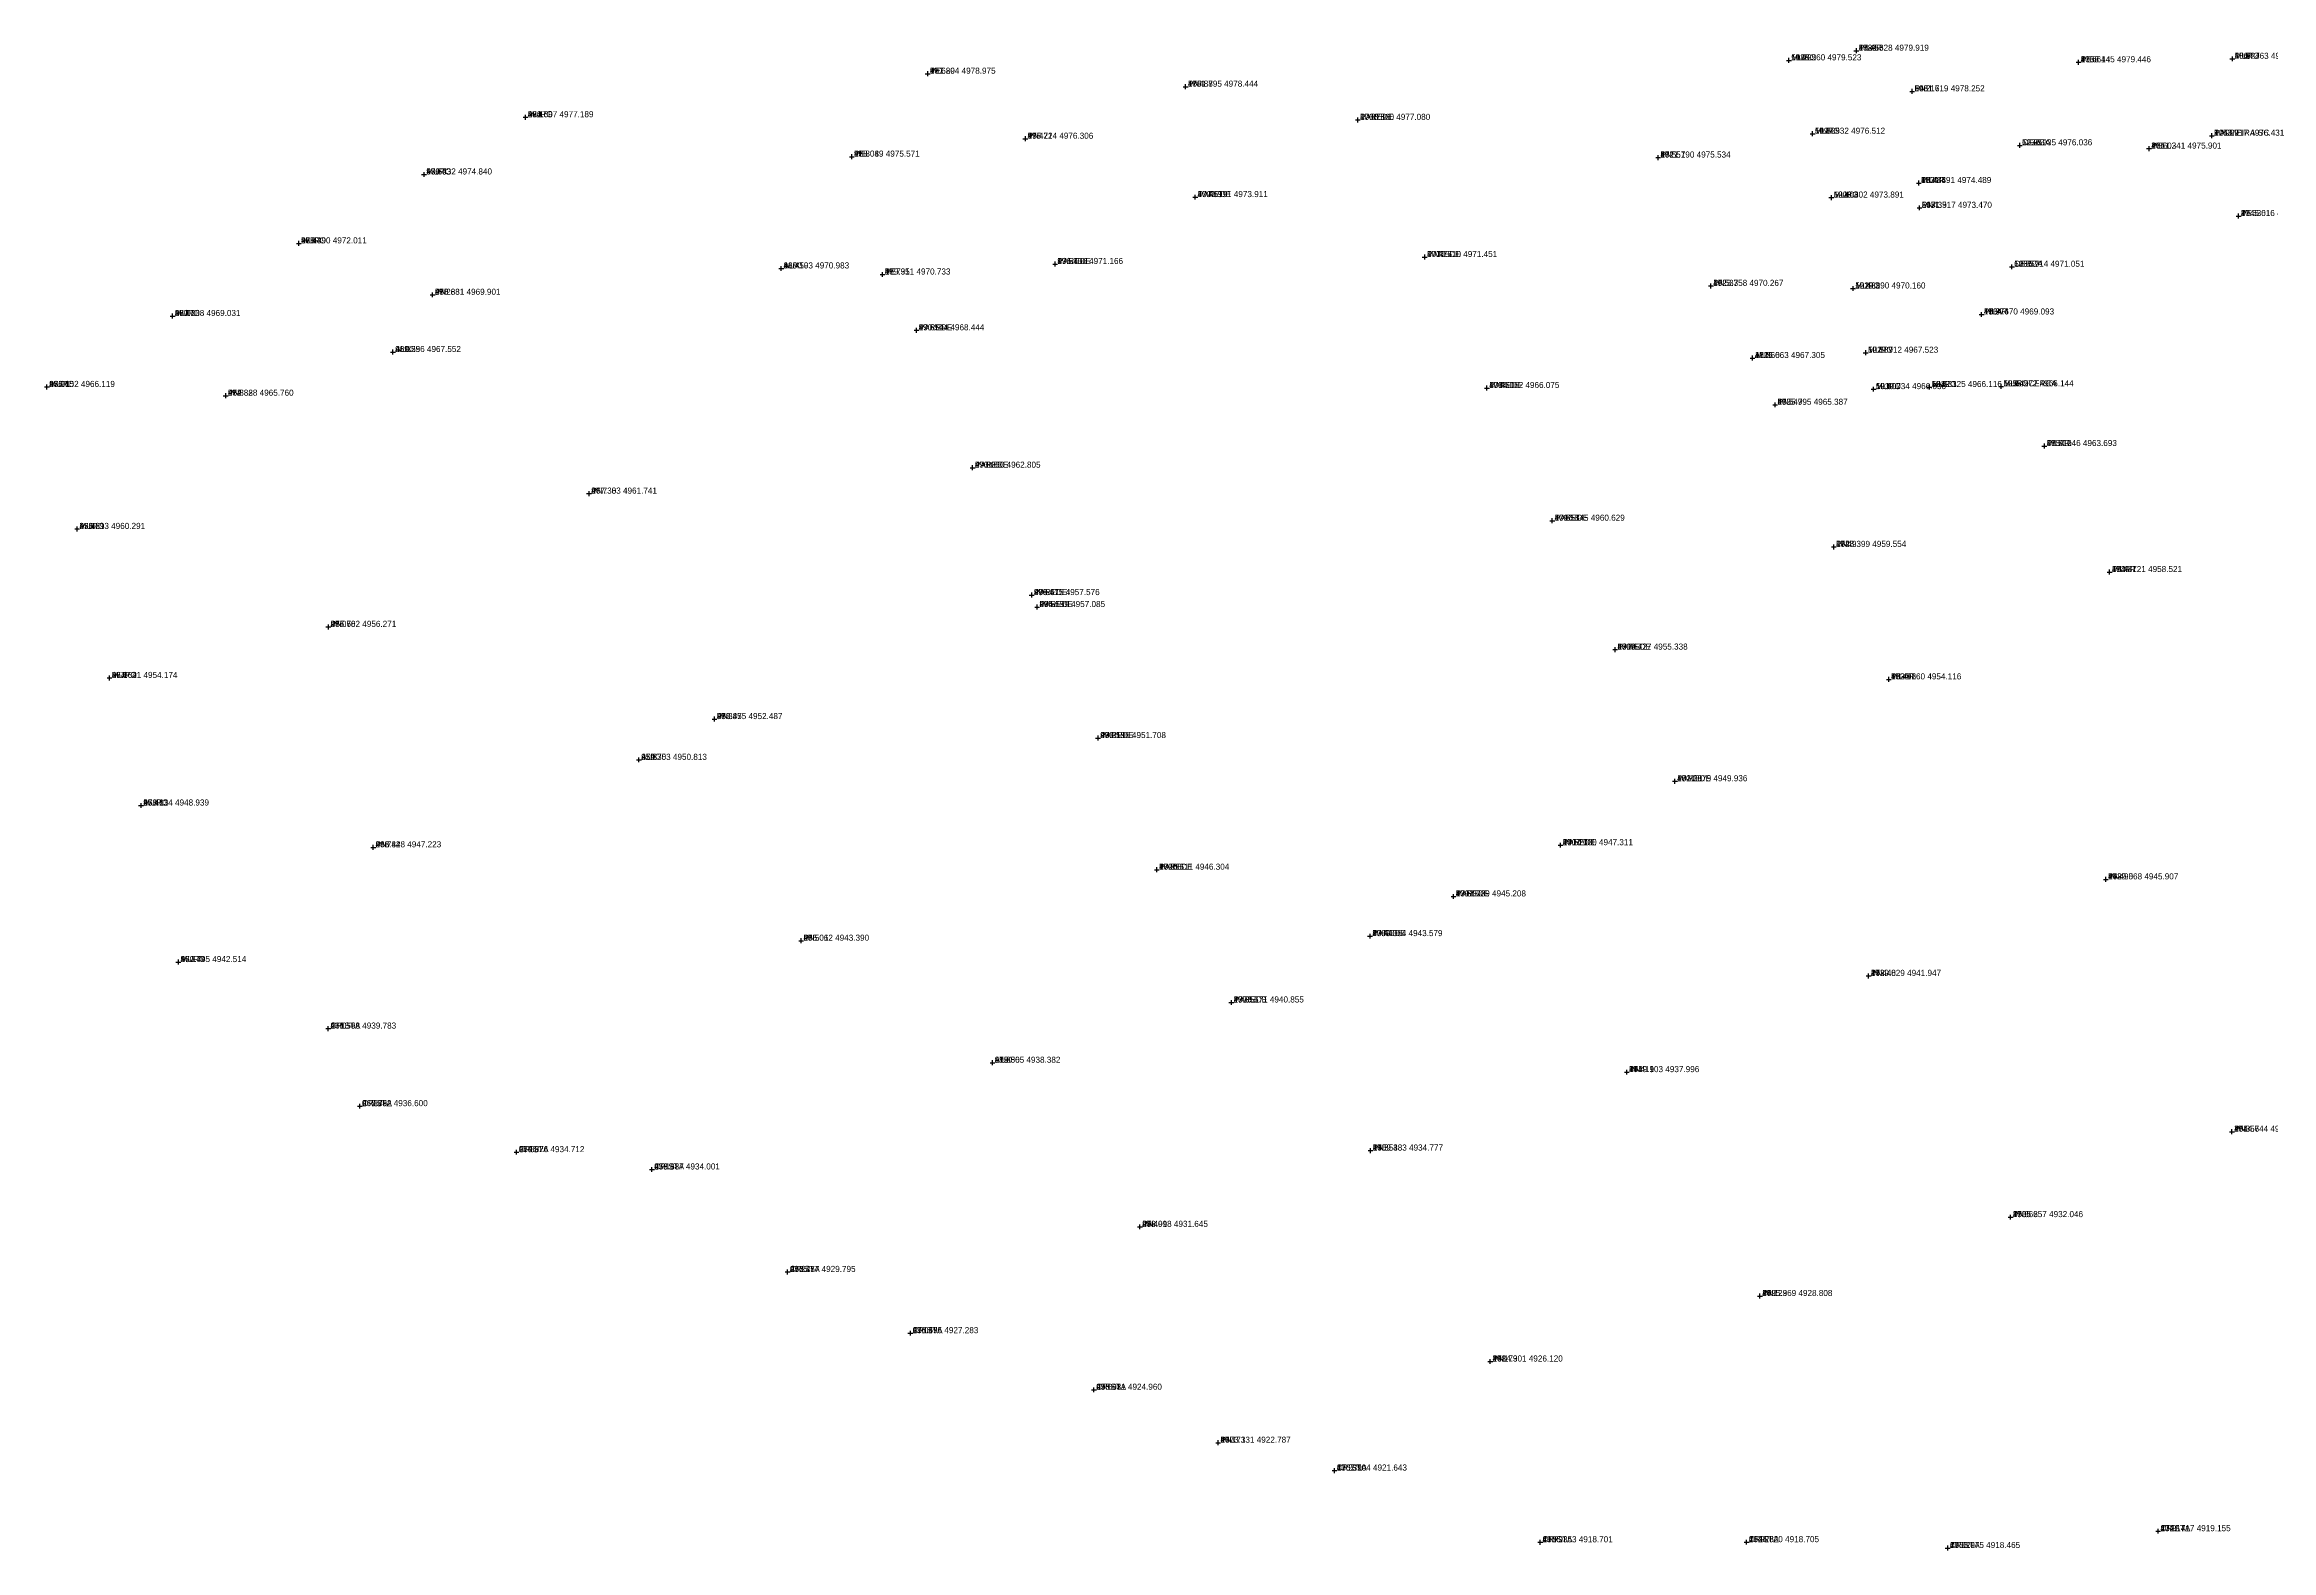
# Model space of a CAD drawing. Extents: x 955 to 1096, y 4914 to 5043.
# Drawn here: x 955 to 1046.4, y 4918.4 to 4980.2 of the extents above; entities that cross this region are included whole.
import ezdxf

# ---------------------------------------------------------------- set-up
doc = ezdxf.new("R2010")
doc.units = 0
doc.linetypes.add('1', pattern=[0])
doc.layers.get('0').update_dxf_attribs({"linetype": '1'})
doc.styles.add('STD', font='txt')

# ---------------------------------------------------------------- blocks, each defined once
blk = doc.blocks.new('CROSS')
at = {"color": 0}
for p, q in [((-50, 0), (50, 0)), ((0, -50), (0, 50))]:
    blk.add_line(p, q, dxfattribs=at)

msp = doc.modelspace()

# ---------------------------------------------------------------- block references
at = {"layer": 'POINT', "color": 2, "xscale": 0.002, "yscale": 0.002, "zscale": 0.002}
for p in [(1026.56, 4979.5234, 50.2223), (1029.3276, 4979.9194, 47.4555), (1038.4447, 4979.446, 47.6611), (1044.7634, 4979.5867, 48.3242), (991.2043, 4978.9754, 47.6895), (1001.7946, 4978.4436, 47.4876), (1031.6193, 4978.2516, 50.2169), (974.6973, 4977.1887, 49.1503), (1008.8604, 4977.0798, 47.3749), (1027.5319, 4976.5119, 50.3294), (988.0893, 4975.5712, 47.8039), (995.2139, 4976.3059, 47.4716), (1036.0352, 4976.0362, 50.2594), (1041.3409, 4975.9013, 47.6021), (1043.917, 4976.4312, 50.9275), (970.5322, 4974.8397, 48.6432), (1021.1901, 4975.5335, 47.557), (1002.1909, 4973.9112, 47.4692), (1028.3019, 4973.8908, 50.4039), (1031.8906, 4974.4892, 47.4837), (1031.9167, 4973.4695, 50.4347), (1045.0159, 4973.1326, 47.536), (965.3904, 4972.0106, 48.4486), (996.4363, 4971.1657, 47.5698), (1011.6097, 4971.4506, 47.4774), (1035.714, 4971.0507, 50.3589), (985.1932, 4970.9829, 48.4495), (989.3509, 4970.7333, 47.791), (1023.3583, 4970.2667, 47.5372), (1029.19, 4970.1599, 50.4877), (970.8813, 4969.9011, 48.2632), (960.2078, 4969.0312, 48.0135), (990.7436, 4968.4435, 47.6501), (1034.4697, 4969.0932, 47.3764), (969.2557, 4967.5518, 48.1593), (1029.7122, 4967.523, 50.5892), (1025.0626, 4967.3054, 47.5663), (955.0521, 4966.1188, 48.0151), (962.3882, 4965.7596, 47.8823), (1014.1624, 4966.0746, 47.4595), (1030.0344, 4966.03, 50.8068), (1032.3253, 4966.1158, 50.6313), (1035.2718, 4966.1444, 50.6453), (1025.9946, 4965.3869, 47.5472), (1037.0457, 4963.6933, 47.512), (993.0497, 4962.805, 47.8199), (977.3035, 4961.7408, 47.7378), (956.2934, 4960.2911, 47.481), (1016.845, 4960.6294, 47.6506), (1028.3995, 4959.5539, 47.4927), (1039.7208, 4958.5214, 47.4313), (995.4747, 4957.5765, 47.5607), (995.6988, 4957.0848, 47.5549), (966.602, 4956.2712, 47.0778), (1019.4268, 4955.3377, 47.467), (957.6205, 4954.1743, 46.8635), (1030.6596, 4954.1165, 47.4923), (1030.6598, 4954.1161, 47.4923), (982.4554, 4952.487, 47.3872), (998.1961, 4951.708, 47.3548), (979.3529, 4950.8135, 47.3702), (1021.879, 4949.9357, 47.7302), (958.9141, 4948.9386, 46.4132), (968.4475, 4947.2233, 46.7815), (1017.1802, 4947.3114, 47.5197), (1000.6109, 4946.304, 47.3912), (1039.5683, 4945.9074, 47.49), (1012.7889, 4945.2083, 47.5001), (1009.364, 4943.5792, 47.4403), (986.0125, 4943.3902, 47.5063), (960.4447, 4942.5137, 46.1794), (1029.8291, 4941.9467, 47.4397), (1003.6714, 4940.8551, 47.3554), (966.5981, 4939.783, 47.056), (993.8647, 4938.3816, 47.6499), (1019.9031, 4937.9963, 47.411), (967.8924, 4936.6003, 46.8779), (1044.7442, 4935.5525, 47.3563), (974.3256, 4934.7125, 46.8669), (1009.3835, 4934.7772, 47.3539), (979.8865, 4934.0014, 47.1634), (1035.657, 4932.0457, 47.3619), (999.9183, 4931.6455, 47.4087), (985.4565, 4929.7954, 47.2267), (1025.3692, 4928.8078, 47.129), (990.4953, 4927.2832, 47.067), (1014.3007, 4926.1195, 47.1788), (998.031, 4924.9598, 47.6806), (1003.1313, 4922.7869, 47.1728), (1007.9043, 4921.6433, 47.2307), (1041.7168, 4919.1547, 47.9138), (1016.3526, 4918.7007, 46.7931), (1024.8198, 4918.7052, 46.9258), (1033.0749, 4918.4651, 47.3287)]:
    msp.add_blockref('CROSS', p, dxfattribs=at)

# ---------------------------------------------------------------- texts
at = {"layer": 'CO_ORDS', "color": 3, "style": 'STD'}
for s, p in [(' 1026.560 4979.523', (1026.56, 4979.5234, 50.2223)), (' 1029.328 4979.919', (1029.3276, 4979.9194, 47.4555)), (' 1038.445 4979.446', (1038.4447, 4979.446, 47.6611)), (' 1044.763 4979.587', (1044.7634, 4979.5867, 48.3242)), (' 991.204 4978.975', (991.2043, 4978.9754, 47.6895)), (' 1001.795 4978.444', (1001.7946, 4978.4436, 47.4876)), (' 1031.619 4978.252', (1031.6193, 4978.2516, 50.2169)), (' 974.697 4977.189', (974.6973, 4977.1887, 49.1503)), (' 1008.860 4977.080', (1008.8604, 4977.0798, 47.3749)), (' 1027.532 4976.512', (1027.5319, 4976.5119, 50.3294)), (' 1043.917 4976.431', (1043.917, 4976.4312, 50.9275)), (' 988.089 4975.571', (988.0893, 4975.5712, 47.8039)), (' 995.214 4976.306', (995.2139, 4976.3059, 47.4716)), (' 1021.190 4975.534', (1021.1901, 4975.5335, 47.557)), (' 1036.035 4976.036', (1036.0352, 4976.0362, 50.2594)), (' 1041.341 4975.901', (1041.3409, 4975.9013, 47.6021)), (' 970.532 4974.840', (970.5322, 4974.8397, 48.6432)), (' 1031.891 4974.489', (1031.8906, 4974.4892, 47.4837)), (' 1002.191 4973.911', (1002.1909, 4973.9112, 47.4692)), (' 1028.302 4973.891', (1028.3019, 4973.8908, 50.4039)), (' 1031.917 4973.470', (1031.9167, 4973.4695, 50.4347)), (' 1045.016 4973.133', (1045.0159, 4973.1326, 47.536)), (' 965.390 4972.011', (965.3904, 4972.0106, 48.4486)), (' 985.193 4970.983', (985.1932, 4970.9829, 48.4495)), (' 996.436 4971.166', (996.4363, 4971.1657, 47.5698)), (' 1011.610 4971.451', (1011.6097, 4971.4506, 47.4774)), (' 1035.714 4971.051', (1035.714, 4971.0507, 50.3589)), (' 989.351 4970.733', (989.3509, 4970.7333, 47.791)), (' 1023.358 4970.267', (1023.3583, 4970.2667, 47.5372)), (' 1029.190 4970.160', (1029.19, 4970.1599, 50.4877)), (' 960.208 4969.031', (960.2078, 4969.0312, 48.0135)), (' 970.881 4969.901', (970.8813, 4969.9011, 48.2632)), (' 1034.470 4969.093', (1034.4697, 4969.0932, 47.3764)), (' 990.744 4968.444', (990.7436, 4968.4435, 47.6501)), (' 969.256 4967.552', (969.2557, 4967.5518, 48.1593)), (' 1025.063 4967.305', (1025.0626, 4967.3054, 47.5663)), (' 1029.712 4967.523', (1029.7122, 4967.523, 50.5892)), (' 955.052 4966.119', (955.0521, 4966.1188, 48.0151)), (' 962.388 4965.760', (962.3882, 4965.7596, 47.8823)), (' 1014.162 4966.075', (1014.1624, 4966.0746, 47.4595)), (' 1025.995 4965.387', (1025.9946, 4965.3869, 47.5472)), (' 1030.034 4966.030', (1030.0344, 4966.03, 50.8068)), (' 1032.325 4966.116', (1032.3253, 4966.1158, 50.6313)), (' 1035.272 4966.144', (1035.2718, 4966.1444, 50.6453)), (' 1037.046 4963.693', (1037.0457, 4963.6933, 47.512)), (' 993.050 4962.805', (993.0497, 4962.805, 47.8199)), (' 977.303 4961.741', (977.3035, 4961.7408, 47.7378)), (' 956.293 4960.291', (956.2934, 4960.2911, 47.481)), (' 1016.845 4960.629', (1016.845, 4960.6294, 47.6506)), (' 1028.399 4959.554', (1028.3995, 4959.5539, 47.4927)), (' 1039.721 4958.521', (1039.7208, 4958.5214, 47.4313)), (' 995.475 4957.576', (995.4747, 4957.5765, 47.5607)), (' 966.602 4956.271', (966.602, 4956.2712, 47.0778)), (' 995.699 4957.085', (995.6988, 4957.0848, 47.5549)), (' 1019.427 4955.338', (1019.4268, 4955.3377, 47.467)), (' 957.621 4954.174', (957.6205, 4954.1743, 46.8635)), (' 1030.660 4954.116', (1030.6596, 4954.1165, 47.4923)), (' 1030.660 4954.116', (1030.6598, 4954.1161, 47.4923)), (' 982.455 4952.487', (982.4554, 4952.487, 47.3872)), (' 998.196 4951.708', (998.1961, 4951.708, 47.3548)), (' 979.353 4950.813', (979.3529, 4950.8135, 47.3702)), (' 1021.879 4949.936', (1021.879, 4949.9357, 47.7302)), (' 958.914 4948.939', (958.9141, 4948.9386, 46.4132)), (' 968.448 4947.223', (968.4475, 4947.2233, 46.7815)), (' 1017.180 4947.311', (1017.1802, 4947.3114, 47.5197)), (' 1000.611 4946.304', (1000.6109, 4946.304, 47.3912)), (' 1039.568 4945.907', (1039.5683, 4945.9074, 47.49)), (' 1012.789 4945.208', (1012.7889, 4945.2083, 47.5001)), (' 1009.364 4943.579', (1009.364, 4943.5792, 47.4403)), (' 960.445 4942.514', (960.4447, 4942.5137, 46.1794)), (' 986.012 4943.390', (986.0125, 4943.3902, 47.5063)), (' 1029.829 4941.947', (1029.8291, 4941.9467, 47.4397)), (' 1003.671 4940.855', (1003.6714, 4940.8551, 47.3554)), (' 966.598 4939.783', (966.5981, 4939.783, 47.056)), (' 993.865 4938.382', (993.8647, 4938.3816, 47.6499)), (' 1019.903 4937.996', (1019.9031, 4937.9963, 47.411)), (' 967.892 4936.600', (967.8924, 4936.6003, 46.8779)), (' 1044.744 4935.553', (1044.7442, 4935.5525, 47.3563)), (' 974.326 4934.712', (974.3256, 4934.7125, 46.8669)), (' 1009.383 4934.777', (1009.3835, 4934.7772, 47.3539)), (' 979.887 4934.001', (979.8865, 4934.0014, 47.1634)), (' 999.918 4931.645', (999.9183, 4931.6455, 47.4087)), (' 1035.657 4932.046', (1035.657, 4932.0457, 47.3619)), (' 985.457 4929.795', (985.4565, 4929.7954, 47.2267)), (' 1025.369 4928.808', (1025.3692, 4928.8078, 47.129)), (' 990.495 4927.283', (990.4953, 4927.2832, 47.067)), (' 1014.301 4926.120', (1014.3007, 4926.1195, 47.1788)), (' 998.031 4924.960', (998.031, 4924.9598, 47.6806)), (' 1003.131 4922.787', (1003.1313, 4922.7869, 47.1728)), (' 1007.904 4921.643', (1007.9043, 4921.6433, 47.2307)), (' 1041.717 4919.155', (1041.7168, 4919.1547, 47.9138)), (' 1016.353 4918.701', (1016.3526, 4918.7007, 46.7931)), (' 1024.820 4918.705', (1024.8198, 4918.7052, 46.9258)), (' 1033.075 4918.465', (1033.0749, 4918.4651, 47.3287))]:
    msp.add_text(s, height=0.25, dxfattribs=at).set_placement(p)
at = {"layer": 'CODE', "color": 3, "style": 'STD'}
for s, p in [(' MURO', (1026.56, 4979.5234, 50.2223)), (' PILAR', (1029.3276, 4979.9194, 47.4555)), (' PE', (1038.4447, 4979.446, 47.6611)), (' MURO', (1044.7634, 4979.5867, 48.3242)), (' PE', (991.2043, 4978.9754, 47.6895)), (' PN', (1001.7946, 4978.4436, 47.4876)), (' PN', (1031.6193, 4978.2516, 50.2169)), (' MURO', (974.6973, 4977.1887, 49.1503)), (' PAREDE', (1008.8604, 4977.0798, 47.3749)), (' MURO', (1027.5319, 4976.5119, 50.3294)), (' PALMEIRA-SC', (1043.917, 4976.4312, 50.9275)), (' PE', (988.0893, 4975.5712, 47.8039)), (' PN', (995.2139, 4976.3059, 47.4716)), (' PN', (1021.1901, 4975.5335, 47.557)), (' CERCA', (1036.0352, 4976.0362, 50.2594)), (' PE', (1041.3409, 4975.9013, 47.6021)), (' MURO', (970.5322, 4974.8397, 48.6432)), (' PAREDE', (1002.1909, 4973.9112, 47.4692)), (' MURO', (1028.3019, 4973.8908, 50.4039)), (' PILAR', (1031.8906, 4974.4892, 47.4837)), (' PN', (1031.9167, 4973.4695, 50.4347)), (' PE', (1045.0159, 4973.1326, 47.536)), (' MURO', (965.3904, 4972.0106, 48.4486)), (' AUX', (985.1932, 4970.9829, 48.4495)), (' PAREDE', (996.4363, 4971.1657, 47.5698)), (' PAREDE', (1011.6097, 4971.4506, 47.4774)), (' CERCA', (1035.714, 4971.0507, 50.3589)), (' PE', (989.3509, 4970.7333, 47.791)), (' PN', (1023.3583, 4970.2667, 47.5372)), (' MURO', (1029.19, 4970.1599, 50.4877)), (' MURO', (960.2078, 4969.0312, 48.0135)), (' PN', (970.8813, 4969.9011, 48.2632)), (' PILAR', (1034.4697, 4969.0932, 47.3764)), (' PAREDE', (990.7436, 4968.4435, 47.6501)), (' AUX', (969.2557, 4967.5518, 48.1593)), (' AUX', (1025.0626, 4967.3054, 47.5663)), (' MURO', (1029.7122, 4967.523, 50.5892)), (' MURO', (955.0521, 4966.1188, 48.0151)), (' PN', (962.3882, 4965.7596, 47.8823)), (' PAREDE', (1014.1624, 4966.0746, 47.4595)), (' PN', (1025.9946, 4965.3869, 47.5472)), (' MURO', (1030.0344, 4966.03, 50.8068)), (' MURO', (1032.3253, 4966.1158, 50.6313)), (' MUROCERCA', (1035.2718, 4966.1444, 50.6453)), (' PILAR', (1037.0457, 4963.6933, 47.512)), (' PAREDE', (993.0497, 4962.805, 47.8199)), (' PN', (977.3035, 4961.7408, 47.7378)), (' MURO', (956.2934, 4960.2911, 47.481)), (' PAREDE', (1016.845, 4960.6294, 47.6506)), (' PN', (1028.3995, 4959.5539, 47.4927)), (' PILAR', (1039.7208, 4958.5214, 47.4313)), (' PAREDE', (995.4747, 4957.5765, 47.5607)), (' PN', (966.602, 4956.2712, 47.0778)), (' PAREDE ', (995.6988, 4957.0848, 47.5549)), (' PAREDE', (1019.4268, 4955.3377, 47.467)), (' MURO', (957.6205, 4954.1743, 46.8635)), (' PILAR', (1030.6596, 4954.1165, 47.4923)), (' PILAR', (1030.6598, 4954.1161, 47.4923)), (' PN', (982.4554, 4952.487, 47.3872)), (' PAREDE ', (998.1961, 4951.708, 47.3548)), (' AUX', (979.3529, 4950.8135, 47.3702)), (' PAREDE', (1021.879, 4949.9357, 47.7302)), (' MURO', (958.9141, 4948.9386, 46.4132)), (' PN', (968.4475, 4947.2233, 46.7815)), (' PAREDE', (1017.1802, 4947.3114, 47.5197)), (' PAREDE ', (1000.6109, 4946.304, 47.3912)), (' PN', (1039.5683, 4945.9074, 47.49)), (' PAREDE', (1012.7889, 4945.2083, 47.5001)), (' PAREDE', (1009.364, 4943.5792, 47.4403)), (' MURO', (960.4447, 4942.5137, 46.1794)), (' PN', (986.0125, 4943.3902, 47.5063)), (' PN', (1029.8291, 4941.9467, 47.4397)), (' PAREDE', (1003.6714, 4940.8551, 47.3554)), (' CRISTA', (966.5981, 4939.783, 47.056)), (' AUX', (993.8647, 4938.3816, 47.6499)), (' PN', (1019.9031, 4937.9963, 47.411)), (' CRISTA', (967.8924, 4936.6003, 46.8779)), (' PN', (1044.7442, 4935.5525, 47.3563)), (' CRISTA', (974.3256, 4934.7125, 46.8669)), (' PN', (1009.3835, 4934.7772, 47.3539)), (' CRISTA', (979.8865, 4934.0014, 47.1634)), (' PN', (999.9183, 4931.6455, 47.4087)), (' PN', (1035.657, 4932.0457, 47.3619)), (' CRISTA', (985.4565, 4929.7954, 47.2267)), (' PN', (1025.3692, 4928.8078, 47.129)), (' CRISTA', (990.4953, 4927.2832, 47.067)), (' PN', (1014.3007, 4926.1195, 47.1788)), (' CRISTA', (998.031, 4924.9598, 47.6806)), (' PN', (1003.1313, 4922.7869, 47.1728)), (' CRISTA', (1007.9043, 4921.6433, 47.2307)), (' CRISTA', (1041.7168, 4919.1547, 47.9138)), (' CRISTA', (1016.3526, 4918.7007, 46.7931)), (' CRISTA', (1024.8198, 4918.7052, 46.9258)), (' CRISTA', (1033.0749, 4918.4651, 47.3287))]:
    msp.add_text(s, height=0.25, dxfattribs=at).set_placement(p)
at = {"layer": 'HEIGHT', "color": 3, "style": 'STD'}
for s, p in [(' 50.222', (1026.56, 4979.5234, 50.2223)), (' 47.456', (1029.3276, 4979.9194, 47.4555)), (' 47.661', (1038.4447, 4979.446, 47.6611)), (' 48.324', (1044.7634, 4979.5867, 48.3242)), (' 47.689', (991.2043, 4978.9754, 47.6895)), (' 47.488', (1001.7946, 4978.4436, 47.4876)), (' 50.217', (1031.6193, 4978.2516, 50.2169)), (' 49.150', (974.6973, 4977.1887, 49.1503)), (' 47.375', (1008.8604, 4977.0798, 47.3749)), (' 50.329', (1027.5319, 4976.5119, 50.3294)), (' 50.927', (1043.917, 4976.4312, 50.9275)), (' 47.804', (988.0893, 4975.5712, 47.8039)), (' 47.472', (995.2139, 4976.3059, 47.4716)), (' 47.557', (1021.1901, 4975.5335, 47.557)), (' 50.259', (1036.0352, 4976.0362, 50.2594)), (' 47.602', (1041.3409, 4975.9013, 47.6021)), (' 48.643', (970.5322, 4974.8397, 48.6432)), (' 47.484', (1031.8906, 4974.4892, 47.4837)), (' 47.469', (1002.1909, 4973.9112, 47.4692)), (' 50.404', (1028.3019, 4973.8908, 50.4039)), (' 50.435', (1031.9167, 4973.4695, 50.4347)), (' 47.536', (1045.0159, 4973.1326, 47.536)), (' 48.449', (965.3904, 4972.0106, 48.4486)), (' 48.450', (985.1932, 4970.9829, 48.4495)), (' 47.570', (996.4363, 4971.1657, 47.5698)), (' 47.477', (1011.6097, 4971.4506, 47.4774)), (' 50.359', (1035.714, 4971.0507, 50.3589)), (' 47.791', (989.3509, 4970.7333, 47.791)), (' 47.537', (1023.3583, 4970.2667, 47.5372)), (' 50.488', (1029.19, 4970.1599, 50.4877)), (' 48.013', (960.2078, 4969.0312, 48.0135)), (' 48.263', (970.8813, 4969.9011, 48.2632)), (' 47.376', (1034.4697, 4969.0932, 47.3764)), (' 47.650', (990.7436, 4968.4435, 47.6501)), (' 48.159', (969.2557, 4967.5518, 48.1593)), (' 47.566', (1025.0626, 4967.3054, 47.5663)), (' 50.589', (1029.7122, 4967.523, 50.5892)), (' 48.015', (955.0521, 4966.1188, 48.0151)), (' 47.882', (962.3882, 4965.7596, 47.8823)), (' 47.460', (1014.1624, 4966.0746, 47.4595)), (' 47.547', (1025.9946, 4965.3869, 47.5472)), (' 50.807', (1030.0344, 4966.03, 50.8068)), (' 50.631', (1032.3253, 4966.1158, 50.6313)), (' 50.645', (1035.2718, 4966.1444, 50.6453)), (' 47.512', (1037.0457, 4963.6933, 47.512)), (' 47.820', (993.0497, 4962.805, 47.8199)), (' 47.738', (977.3035, 4961.7408, 47.7378)), (' 47.481', (956.2934, 4960.2911, 47.481)), (' 47.651', (1016.845, 4960.6294, 47.6506)), (' 47.493', (1028.3995, 4959.5539, 47.4927)), (' 47.431', (1039.7208, 4958.5214, 47.4313)), (' 47.561', (995.4747, 4957.5765, 47.5607)), (' 47.078', (966.602, 4956.2712, 47.0778)), (' 47.555', (995.6988, 4957.0848, 47.5549)), (' 47.467', (1019.4268, 4955.3377, 47.467)), (' 46.864', (957.6205, 4954.1743, 46.8635)), (' 47.492', (1030.6596, 4954.1165, 47.4923)), (' 47.492', (1030.6598, 4954.1161, 47.4923)), (' 47.387', (982.4554, 4952.487, 47.3872)), (' 47.355', (998.1961, 4951.708, 47.3548)), (' 47.370', (979.3529, 4950.8135, 47.3702)), (' 47.730', (1021.879, 4949.9357, 47.7302)), (' 46.413', (958.9141, 4948.9386, 46.4132)), (' 46.782', (968.4475, 4947.2233, 46.7815)), (' 47.520', (1017.1802, 4947.3114, 47.5197)), (' 47.391', (1000.6109, 4946.304, 47.3912)), (' 47.490', (1039.5683, 4945.9074, 47.49)), (' 47.500', (1012.7889, 4945.2083, 47.5001)), (' 47.440', (1009.364, 4943.5792, 47.4403)), (' 46.179', (960.4447, 4942.5137, 46.1794)), (' 47.506', (986.0125, 4943.3902, 47.5063)), (' 47.440', (1029.8291, 4941.9467, 47.4397)), (' 47.355', (1003.6714, 4940.8551, 47.3554)), (' 47.056', (966.5981, 4939.783, 47.056)), (' 47.650', (993.8647, 4938.3816, 47.6499)), (' 47.411', (1019.9031, 4937.9963, 47.411)), (' 46.878', (967.8924, 4936.6003, 46.8779)), (' 47.356', (1044.7442, 4935.5525, 47.3563)), (' 46.867', (974.3256, 4934.7125, 46.8669)), (' 47.354', (1009.3835, 4934.7772, 47.3539)), (' 47.163', (979.8865, 4934.0014, 47.1634)), (' 47.409', (999.9183, 4931.6455, 47.4087)), (' 47.362', (1035.657, 4932.0457, 47.3619)), (' 47.227', (985.4565, 4929.7954, 47.2267)), (' 47.129', (1025.3692, 4928.8078, 47.129)), (' 47.067', (990.4953, 4927.2832, 47.067)), (' 47.179', (1014.3007, 4926.1195, 47.1788)), (' 47.681', (998.031, 4924.9598, 47.6806)), (' 47.173', (1003.1313, 4922.7869, 47.1728)), (' 47.231', (1007.9043, 4921.6433, 47.2307)), (' 47.914', (1041.7168, 4919.1547, 47.9138)), (' 46.793', (1016.3526, 4918.7007, 46.7931)), (' 46.926', (1024.8198, 4918.7052, 46.9258)), (' 47.329', (1033.0749, 4918.4651, 47.3287))]:
    msp.add_text(s, height=0.25, dxfattribs=at).set_placement(p)
at = {"layer": 'PT_ID', "color": 3, "style": 'STD'}
for s, p in [(' 118', (1026.56, 4979.5234, 50.2223)), (' 188', (1029.3276, 4979.9194, 47.4555)), (' 206', (1038.4447, 4979.446, 47.6611)), (' 200', (1044.7634, 4979.5867, 48.3242)), (' 167', (991.2043, 4978.9754, 47.6895)), (' 175', (1001.7946, 4978.4436, 47.4876)), (' 146', (1031.6193, 4978.2516, 50.2169)), (' 280', (974.6973, 4977.1887, 49.1503)), (' 173', (1008.8604, 4977.0798, 47.3749)), (' 119', (1027.5319, 4976.5119, 50.3294)), (' 215', (1043.917, 4976.4312, 50.9275)), (' 168', (988.0893, 4975.5712, 47.8039)), (' 176', (995.2139, 4976.3059, 47.4716)), (' 191', (1021.1901, 4975.5335, 47.557)), (' 127', (1036.0352, 4976.0362, 50.2594)), (' 205', (1041.3409, 4975.9013, 47.6021)), (' 279', (970.5322, 4974.8397, 48.6432)), (' 187', (1031.8906, 4974.4892, 47.4837)), (' 172', (1002.1909, 4973.9112, 47.4692)), (' 120', (1028.3019, 4973.8908, 50.4039)), (' 147', (1031.9167, 4973.4695, 50.4347)), (' 204', (1045.0159, 4973.1326, 47.536)), (' 278', (965.3904, 4972.0106, 48.4486)), (' 160', (985.1932, 4970.9829, 48.4495)), (' 171', (996.4363, 4971.1657, 47.5698)), (' 177', (1011.6097, 4971.4506, 47.4774)), (' 126', (1035.714, 4971.0507, 50.3589)), (' 169', (989.3509, 4970.7333, 47.791)), (' 192', (1023.3583, 4970.2667, 47.5372)), (' 121', (1029.19, 4970.1599, 50.4877)), (' 277', (960.2078, 4969.0312, 48.0135)), (' 268', (970.8813, 4969.9011, 48.2632)), (' 186', (1034.4697, 4969.0932, 47.3764)), (' 170', (990.7436, 4968.4435, 47.6501)), (' 261', (969.2557, 4967.5518, 48.1593)), (' 161', (1025.0626, 4967.3054, 47.5663)), (' 122', (1029.7122, 4967.523, 50.5892)), (' 276', (955.0521, 4966.1188, 48.0151)), (' 284', (962.3882, 4965.7596, 47.8823)), (' 178', (1014.1624, 4966.0746, 47.4595)), (' 193', (1025.9946, 4965.3869, 47.5472)), (' 123', (1030.0344, 4966.03, 50.8068)), (' 124', (1032.3253, 4966.1158, 50.6313)), (' 125', (1035.2718, 4966.1444, 50.6453)), (' 185', (1037.0457, 4963.6933, 47.512)), (' 270', (993.0497, 4962.805, 47.8199)), (' 267', (977.3035, 4961.7408, 47.7378)), (' 275', (956.2934, 4960.2911, 47.481)), (' 179', (1016.845, 4960.6294, 47.6506)), (' 194', (1028.3995, 4959.5539, 47.4927)), (' 184', (1039.7208, 4958.5214, 47.4313)), (' 269', (995.4747, 4957.5765, 47.5607)), (' 285', (966.602, 4956.2712, 47.0778)), (' 264', (995.6988, 4957.0848, 47.5549)), (' 180', (1019.4268, 4955.3377, 47.467)), (' 274', (957.6205, 4954.1743, 46.8635)), (' 183', (1030.6596, 4954.1165, 47.4923)), (' 182', (1030.6598, 4954.1161, 47.4923)), (' 266', (982.4554, 4952.487, 47.3872)), (' 263', (998.1961, 4951.708, 47.3548)), (' 254', (979.3529, 4950.8135, 47.3702)), (' 181', (1021.879, 4949.9357, 47.7302)), (' 273', (958.9141, 4948.9386, 46.4132)), (' 286', (968.4475, 4947.2233, 46.7815)), (' 240', (1017.1802, 4947.3114, 47.5197)), (' 262', (1000.6109, 4946.304, 47.3912)), (' 242', (1039.5683, 4945.9074, 47.49)), (' 239', (1012.7889, 4945.2083, 47.5001)), (' 238', (1009.364, 4943.5792, 47.4403)), (' 272', (960.4447, 4942.5137, 46.1794)), (' 265', (986.0125, 4943.3902, 47.5063)), (' 243', (1029.8291, 4941.9467, 47.4397)), (' 237', (1003.6714, 4940.8551, 47.3554)), (' 271', (966.5981, 4939.783, 47.056)), (' 219', (993.8647, 4938.3816, 47.6499)), (' 244', (1019.9031, 4937.9963, 47.411)), (' 260', (967.8924, 4936.6003, 46.8779)), (' 251', (1044.7442, 4935.5525, 47.3563)), (' 259', (974.3256, 4934.7125, 46.8669)), (' 245', (1009.3835, 4934.7772, 47.3539)), (' 258', (979.8865, 4934.0014, 47.1634)), (' 246', (999.9183, 4931.6455, 47.4087)), (' 250', (1035.657, 4932.0457, 47.3619)), (' 257', (985.4565, 4929.7954, 47.2267)), (' 249', (1025.3692, 4928.8078, 47.129)), (' 256', (990.4953, 4927.2832, 47.067)), (' 248', (1014.3007, 4926.1195, 47.1788)), (' 255', (998.031, 4924.9598, 47.6806)), (' 247', (1003.1313, 4922.7869, 47.1728)), (' 236', (1007.9043, 4921.6433, 47.2307)), (' 232', (1041.7168, 4919.1547, 47.9138)), (' 235', (1016.3526, 4918.7007, 46.7931)), (' 234', (1024.8198, 4918.7052, 46.9258)), (' 233', (1033.0749, 4918.4651, 47.3287))]:
    msp.add_text(s, height=0.25, dxfattribs=at).set_placement(p)

doc.saveas('drawing.dxf')
